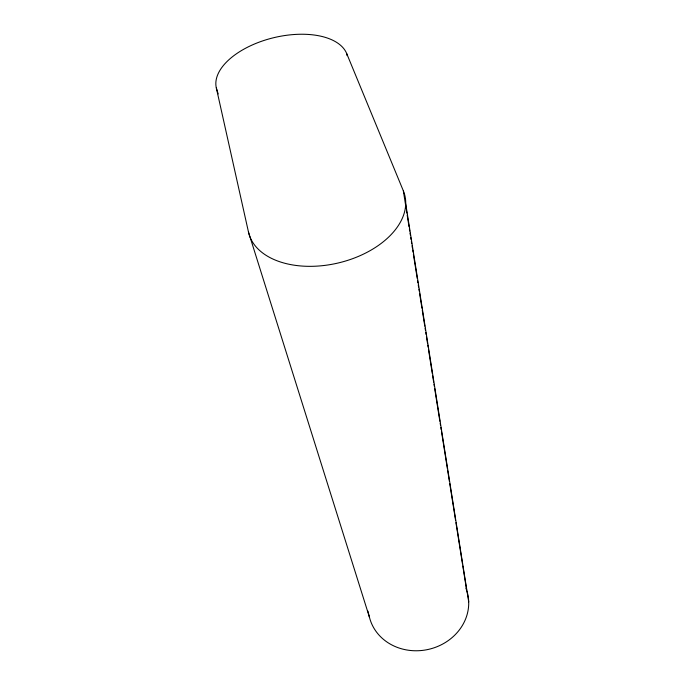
<?xml version="1.0" encoding="UTF-8"?>
<svg xmlns="http://www.w3.org/2000/svg" width="685" height="685" viewBox="0 0 685 685"><rect width="100%" height="100%" fill="white"/><g stroke="black" fill="none" stroke-linecap="round" stroke-linejoin="round"><path stroke-width="1.03" d="M466.947 591.181A50.484 45.253 -12.9 0 1 430.6 648.858A50.484 45.253 -12.9 0 1 369.463 617.305L248.501 232.155L216.297 87.8A67.515 35.5 -13.6 0 1 271.286 38.309A67.515 35.5 -13.6 0 1 346.704 53.567L403.345 190.85L406.188 208.814M465.98 588.227L466.648 590.247L462.795 565.947M216.297 87.8L218.155 93.939M367.913 611.106L369.463 617.305M346.704 53.567L347.098 55.665M405.725 203.796L468.703 601.909M406.522 210.929L406.856 213.035M407.19 215.15L409.039 226.778M409.373 228.884L409.707 230.999M410.041 233.114L410.375 235.229M410.709 237.344L411.043 239.45M411.377 241.565L411.719 243.68M412.053 245.795L412.387 247.91M412.721 250.016L413.055 252.131M413.389 254.246L417.242 278.547M417.576 280.662L417.91 282.777M418.244 284.892L418.578 286.998M418.92 289.113L419.254 291.228M419.588 293.343L421.934 308.13M422.268 310.245L424.777 326.094M425.111 328.209L425.445 330.324M425.787 332.43L426.121 334.545M426.455 336.66L427.457 342.997M427.791 345.112L428.125 347.226M428.459 349.341L432.312 373.642M432.646 375.757L433.656 382.093M433.99 384.208L434.324 386.323M434.658 388.438L439.847 421.189M440.19 423.304L440.524 425.419M440.857 427.526L441.191 429.641M441.525 431.755L447.391 468.737M447.725 470.852L449.394 481.418M449.728 483.524L455.594 520.506M455.927 522.621L462.461 563.832M403.345 190.85A80.299 50.219 -13.3 0 1 341.875 262.064A80.299 50.219 -13.3 0 1 248.501 232.155"/></g></svg>
